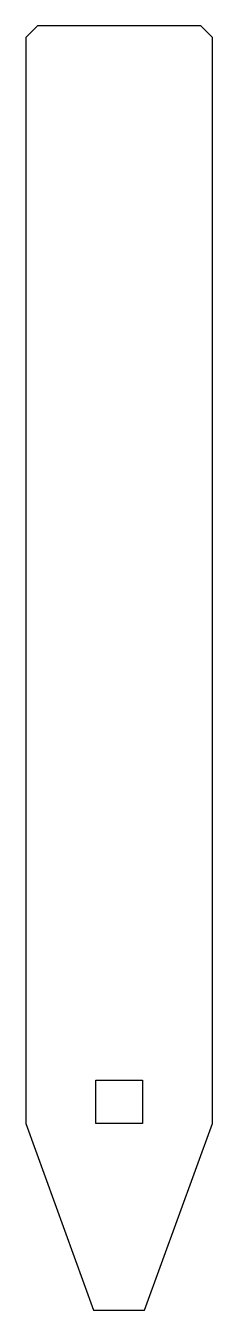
# Model space of a CAD drawing. Header units: millimetres. Extents: x 0 to 80, y 0 to 550.
import ezdxf

# ---------------------------------------------------------------- set-up
doc = ezdxf.new("R2010")
doc.units = ezdxf.units.MM

msp = doc.modelspace()

# ---------------------------------------------------------------- linework, layer by layer
for points in [[(50.88, 0), (80, 80), (80, 545), (75, 550), (5, 550), (0, 545), (0, 80), (29.12, 0)], [(30, 98.55), (50, 98.55), (50, 80), (30, 80)]]:
    msp.add_lwpolyline(points, close=True)

doc.saveas('drawing.dxf')
